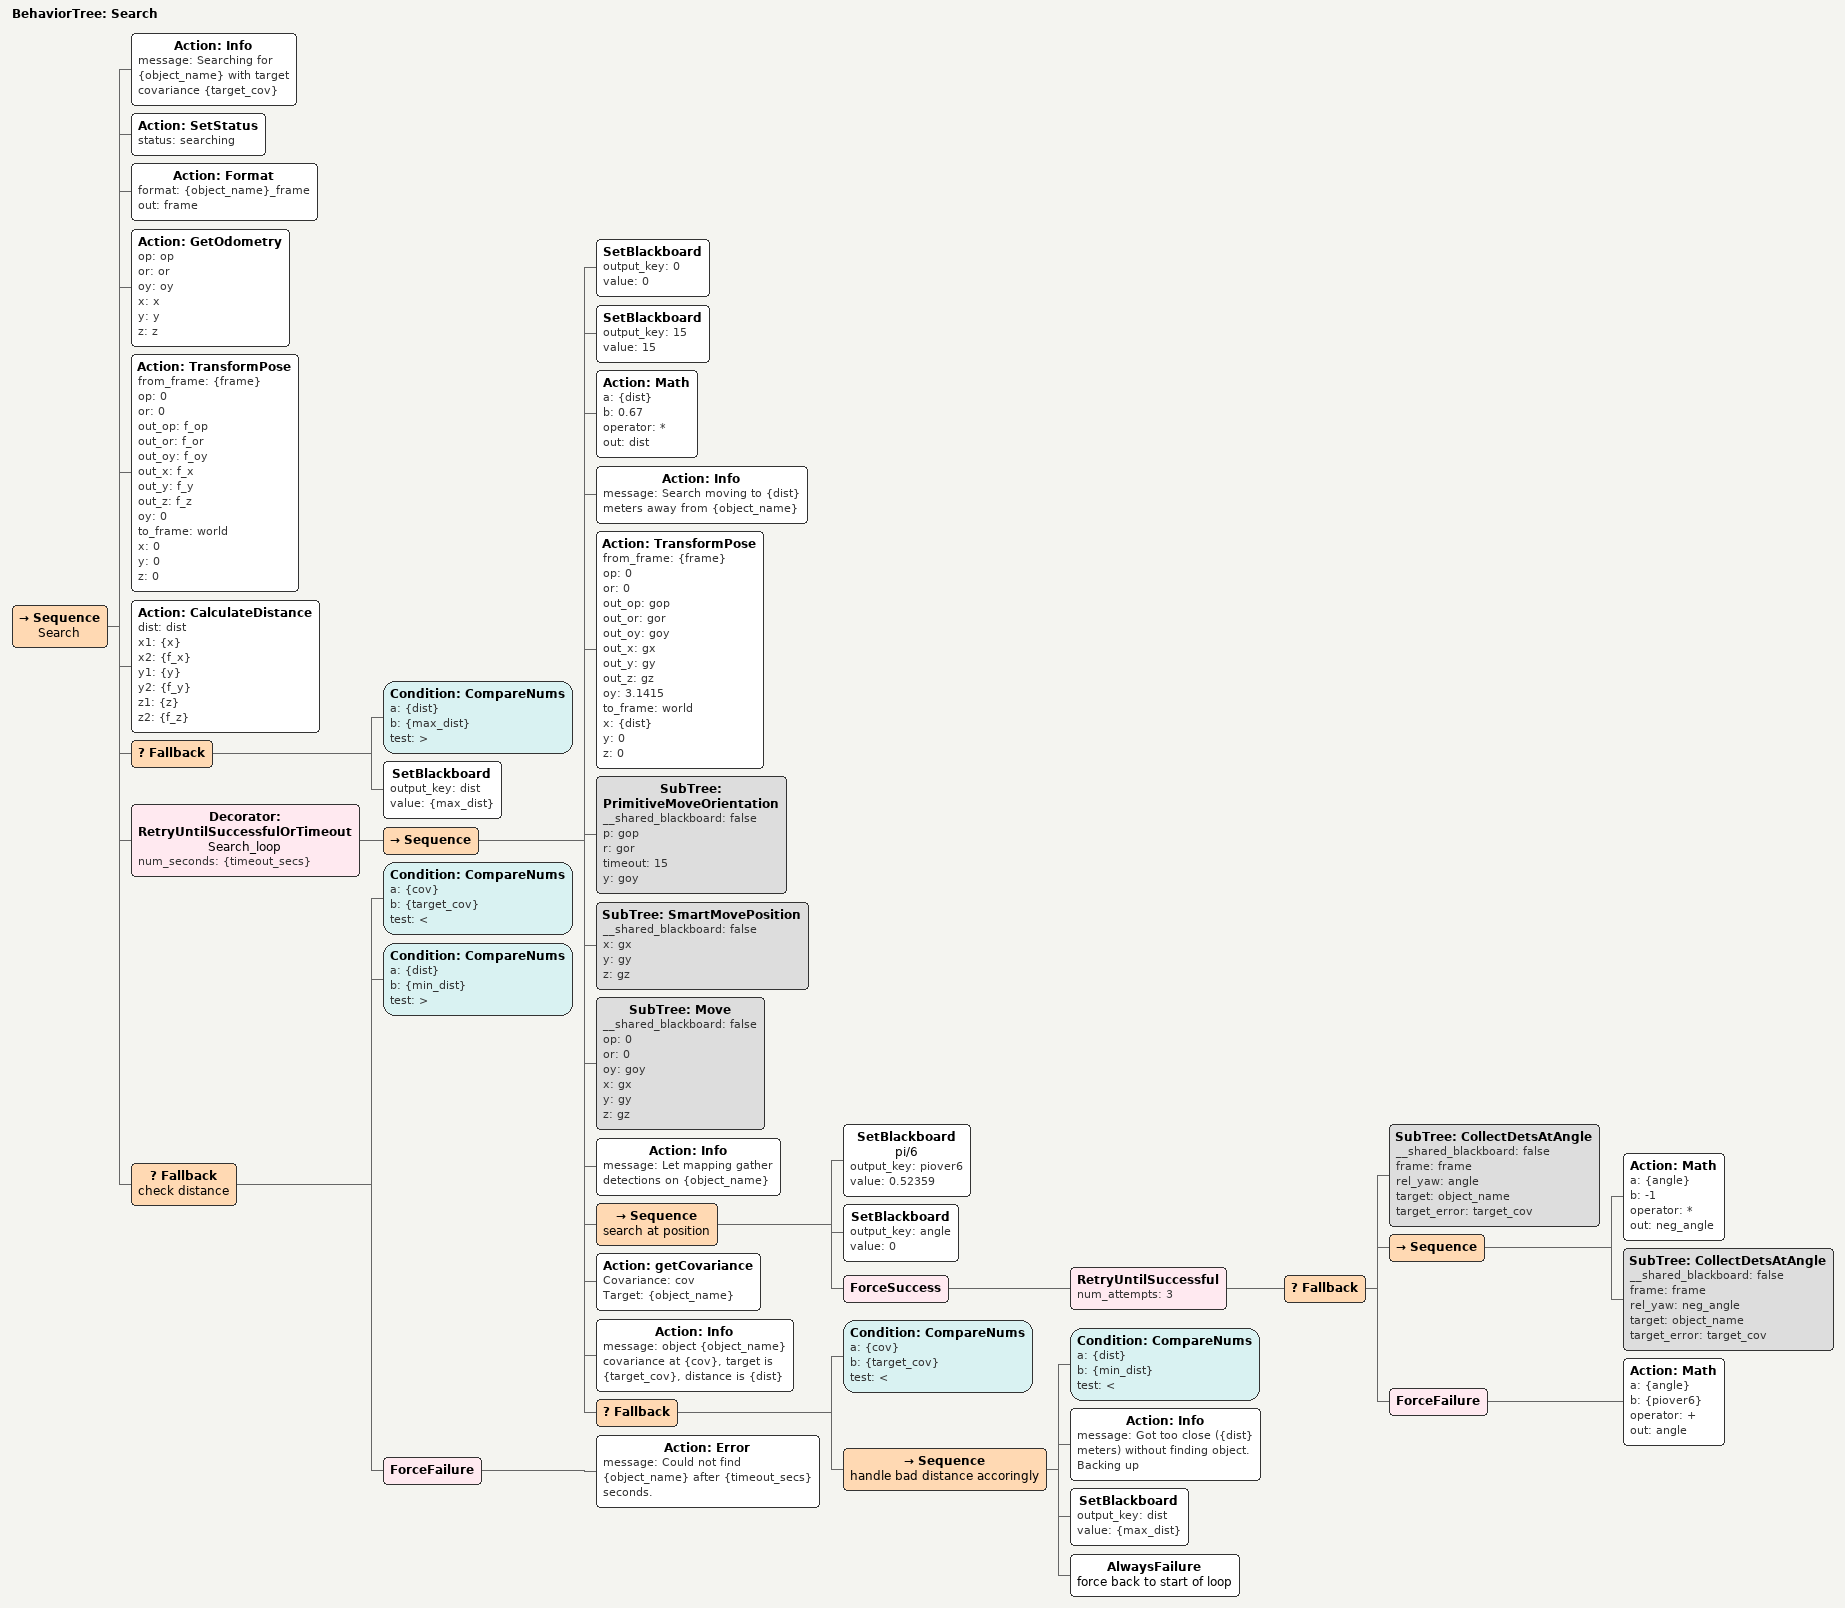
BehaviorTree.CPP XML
<BehaviorTree ID="Search">
    <Sequence name="Search">
        <Action ID="Info" message="Searching for {object_name} with target covariance {target_cov}"/>
        <Action ID="SetStatus" status="searching"/>
        <Action ID="Format" format="{object_name}_frame" out="frame"/>
        <Action ID="GetOdometry" op="op" or="or" oy="oy" x="x" y="y" z="z"/>
        <Action ID="TransformPose" from_frame="{frame}" op="0" or="0" out_op="f_op" out_or="f_or" out_oy="f_oy" out_x="f_x" out_y="f_y" out_z="f_z" oy="0" to_frame="world" x="0" y="0" z="0"/>
        <Action ID="CalculateDistance" dist="dist" x1="{x}" x2="{f_x}" y1="{y}" y2="{f_y}" z1="{z}" z2="{f_z}"/>
        <Fallback>
            <Condition ID="CompareNums" a="{dist}" b="{max_dist}" test=">"/>
            <SetBlackboard output_key="dist" value="{max_dist}"/>
        </Fallback>
        <Decorator ID="RetryUntilSuccessfulOrTimeout" name="Search_loop" num_seconds="{timeout_secs}">
            <Sequence>
                <SetBlackboard output_key="0" value="0"/>
                <SetBlackboard output_key="15" value="15"/>
                <Action ID="Math" a="{dist}" b="0.67" operator="*" out="dist"/>
                <Action ID="Info" message="Search moving to {dist} meters away from {object_name}"/>
                <Action ID="TransformPose" from_frame="{frame}" op="0" or="0" out_op="gop" out_or="gor" out_oy="goy" out_x="gx" out_y="gy" out_z="gz" oy="3.1415" to_frame="world" x="{dist}" y="0" z="0"/>
                <SubTree ID="PrimitiveMoveOrientation" __shared_blackboard="false" p="gop" r="gor" timeout="15" y="goy"/>
                <SubTree ID="SmartMovePosition" __shared_blackboard="false" x="gx" y="gy" z="gz"/>
                <SubTree ID="Move" __shared_blackboard="false" op="0" or="0" oy="goy" x="gx" y="gy" z="gz"/>
                <Action ID="Info" message="Let mapping gather detections on {object_name}"/>
                <Sequence name="search at position">
                    <SetBlackboard name="pi/6" output_key="piover6" value="0.52359"/>
                    <SetBlackboard output_key="angle" value="0"/>
                    <ForceSuccess>
                        <RetryUntilSuccessful num_attempts="3">
                            <Fallback>
                                <SubTree ID="CollectDetsAtAngle" __shared_blackboard="false" frame="frame" rel_yaw="angle" target="object_name" target_error="target_cov"/>
                                <Sequence>
                                    <Action ID="Math" a="{angle}" b="-1" operator="*" out="neg_angle"/>
                                    <SubTree ID="CollectDetsAtAngle" __shared_blackboard="false" frame="frame" rel_yaw="neg_angle" target="object_name" target_error="target_cov"/>
                                </Sequence>
                                <ForceFailure>
                                    <Action ID="Math" a="{angle}" b="{piover6}" operator="+" out="angle"/>
                                </ForceFailure>
                            </Fallback>
                        </RetryUntilSuccessful>
                    </ForceSuccess>
                </Sequence>
                <Action Covariance="cov" ID="getCovariance" Target="{object_name}"/>
                <Action ID="Info" message="object {object_name} covariance at {cov}, target is {target_cov}, distance is {dist}"/>
                <Fallback>
                    <Condition ID="CompareNums" a="{cov}" b="{target_cov}" test="&lt;"/>
                    <Sequence name="handle bad distance accoringly">
                        <Condition ID="CompareNums" a="{dist}" b="{min_dist}" test="&lt;"/>
                        <Action ID="Info" message="Got too close ({dist} meters) without finding object. Backing up"/>
                        <SetBlackboard output_key="dist" value="{max_dist}"/>
                        <AlwaysFailure name="force back to start of loop"/>
                    </Sequence>
                </Fallback>
            </Sequence>
        </Decorator>
        <Fallback name="check distance">
            <Condition ID="CompareNums" a="{cov}" b="{target_cov}" test="&lt;"/>
            <Condition ID="CompareNums" a="{dist}" b="{min_dist}" test=">"/>
            <ForceFailure>
                <Action ID="Error" message="Could not find {object_name} after {timeout_secs} seconds."/>
            </ForceFailure>
        </Fallback>
    </Sequence>
</BehaviorTree>
